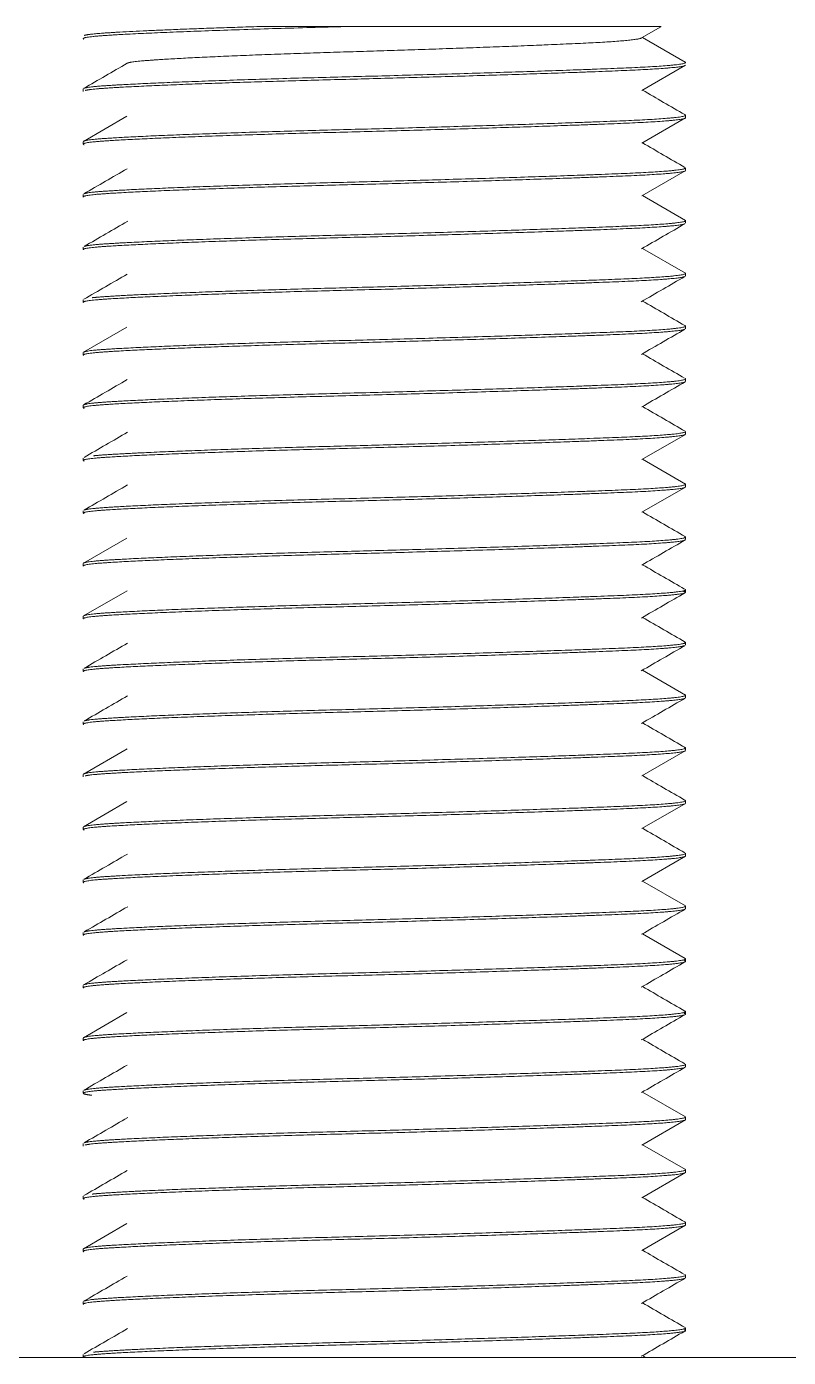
# Model space of a CAD drawing. Header units: millimetres. Extents: x 113490 to 142599, y -20467 to 115.
# Drawn here: x 134197.13 to 134212.31, y -6142.68 to -6116.18 of the extents above; entities that cross this region are included whole.
import ezdxf

# ---------------------------------------------------------------- set-up
doc = ezdxf.new("R2010")
doc.units = ezdxf.units.MM
doc.layers.add('DV1_0', color=7, linetype='Continuous')

msp = doc.modelspace()

# ---------------------------------------------------------------- linework, layer by layer
at = {"layer": 'DV1_0', "color": 7, "linetype": 'Continuous', "lineweight": 15}
for p, q in [((134201.715, -6116.18), (134203.48, -6116.18)), ((134209.772, -6116.18), (134203.48, -6116.18)), ((134209.386, -6116.404), (134209.771, -6116.181)), ((134210.256, -6116.888), (134209.403, -6116.394)), ((134209.391, -6117.451), (134210.258, -6116.949)), ((134198.26, -6117.421), (134198.26, -6117.471)), ((134199.129, -6117.963), (134198.262, -6118.465)), ((134209.392, -6118.5), (134210.259, -6117.998)), ((134210.26, -6117.996), (134210.26, -6117.946)), ((134198.26, -6118.471), (134198.26, -6118.521)), ((134209.389, -6119.552), (134210.256, -6119.051)), ((134210.26, -6119.046), (134210.26, -6118.996)), ((134198.26, -6119.521), (134198.26, -6119.571)), ((134210.257, -6120.039), (134209.402, -6119.544)), ((134210.26, -6120.096), (134210.26, -6120.046)), ((134198.26, -6120.571), (134198.26, -6120.621)), ((134210.257, -6121.089), (134209.403, -6120.595)), ((134210.26, -6121.146), (134210.26, -6121.096)), ((134198.26, -6121.621), (134198.26, -6121.671)), ((134199.129, -6122.164), (134198.262, -6122.665)), ((134210.26, -6122.196), (134210.26, -6122.146)), ((134198.26, -6122.671), (134198.26, -6122.721)), ((134210.26, -6123.246), (134210.26, -6123.196)), ((134198.26, -6123.721), (134198.26, -6123.771)), ((134209.391, -6124.8), (134210.258, -6124.299)), ((134210.26, -6124.296), (134210.26, -6124.246)), ((134198.26, -6124.771), (134198.26, -6124.821)), ((134210.258, -6125.29), (134209.402, -6124.794)), ((134209.392, -6125.85), (134210.258, -6125.349)), ((134210.26, -6125.346), (134210.26, -6125.296)), ((134198.26, -6125.821), (134198.26, -6125.871)), ((134199.13, -6126.363), (134198.263, -6126.864)), ((134210.26, -6126.396), (134210.26, -6126.346)), ((134198.26, -6126.871), (134198.26, -6126.921)), ((134199.131, -6127.412), (134198.264, -6127.913)), ((134210.26, -6127.446), (134210.26, -6127.396)), ((134198.26, -6127.921), (134198.26, -6127.971)), ((134210.26, -6128.496), (134210.26, -6128.446)), ((134198.26, -6128.971), (134198.26, -6129.021)), ((134210.258, -6129.49), (134209.402, -6128.995)), ((134210.26, -6129.546), (134210.26, -6129.496)), ((134198.26, -6130.021), (134198.26, -6130.071)), ((134199.131, -6130.562), (134198.264, -6131.063)), ((134209.389, -6131.102), (134210.256, -6130.601)), ((134210.26, -6130.596), (134210.26, -6130.546)), ((134198.26, -6131.071), (134198.26, -6131.121)), ((134199.13, -6131.613), (134198.263, -6132.114)), ((134209.392, -6132.15), (134210.259, -6131.648)), ((134210.26, -6131.646), (134210.26, -6131.596)), ((134198.26, -6132.121), (134198.26, -6132.171)), ((134209.391, -6133.2), (134210.258, -6132.699)), ((134210.26, -6132.696), (134210.26, -6132.646)), ((134198.26, -6133.171), (134198.26, -6133.221)), ((134210.258, -6133.69), (134209.402, -6133.194)), ((134210.26, -6133.746), (134210.26, -6133.696)), ((134198.26, -6134.221), (134198.26, -6134.271)), ((134210.256, -6134.738), (134209.403, -6134.244)), ((134210.26, -6134.796), (134210.26, -6134.746)), ((134198.26, -6135.271), (134198.26, -6135.321)), ((134210.26, -6135.846), (134210.26, -6135.796)), ((134199.129, -6135.813), (134198.262, -6136.315)), ((134198.26, -6136.321), (134198.26, -6136.371)), ((134210.26, -6136.896), (134210.26, -6136.846)), ((134198.26, -6137.371), (134198.26, -6137.421)), ((134210.257, -6137.889), (134209.403, -6137.395)), ((134210.26, -6137.946), (134210.26, -6137.896)), ((134209.39, -6138.452), (134210.257, -6137.95)), ((134198.26, -6138.421), (134198.26, -6138.471)), ((134210.257, -6138.939), (134209.402, -6138.444)), ((134210.26, -6138.996), (134210.26, -6138.946)), ((134209.392, -6139.5), (134210.259, -6138.998)), ((134198.26, -6139.471), (134198.26, -6139.521)), ((134199.129, -6140.014), (134198.262, -6140.515)), ((134209.39, -6140.551), (134210.257, -6140.05)), ((134210.26, -6140.046), (134210.26, -6139.996)), ((134198.26, -6140.521), (134198.26, -6140.571)), ((134210.26, -6141.096), (134210.26, -6141.046)), ((134198.26, -6141.571), (134198.26, -6141.621)), ((134210.26, -6142.146), (134210.26, -6142.096)), ((134270.261, -6142.68), (134171.28, -6142.68)), ((134198.26, -6142.621), (134198.26, -6142.671)), ((134209.463, -6142.68), (134209.402, -6142.644))]:
    msp.add_line(p, q, dxfattribs=at)
for points, weights, knots in [([(134198.272, -6116.43), (134198.184, -6116.39), (134198.718, -6116.355), (134200.045, -6116.267), (134203.48, -6116.18)], [0.934054680659, 0.941367301959, 1, 0.866025403784, 1], [0.993465271, 0.993465271, 0.993465271, 0.995454545, 0.995454545, 1, 1, 1]), ([(134198.28, -6116.355), (134198.357, -6116.328), (134198.718, -6116.305), (134199.609, -6116.246), (134201.715, -6116.18)], [0.943539393352, 0.959567449469, 1, 0.90591222949, 0.943976505854], [0.995551337, 0.995551337, 0.995551337, 0.996888464, 0.996888464, 1, 1, 1]), ([(134199.135, -6116.91), (134199.184, -6116.88), (134199.518, -6116.855), (134200.653, -6116.767), (134203.592, -6116.68), (134206.531, -6116.592), (134208.335, -6116.505), (134209.291, -6116.458), (134209.385, -6116.405)], [0.94124261157, 0.956492467926, 1, 0.866025403784, 1, 0.866025403784, 1, 0.924204716373, 0.934170840989], [0.98129043, 0.98129043, 0.98129043, 0.9827477, 0.9827477, 0.98723513, 0.98723513, 0.99172257, 0.99172257, 0.9942613, 0.9942613, 0.9942613]), ([(134198.268, -6117.41), (134198.321, -6117.381), (134198.718, -6117.355), (134200.045, -6117.267), (134203.48, -6117.18), (134206.914, -6117.092), (134209.022, -6117.005), (134210.408, -6116.947), (134210.245, -6116.882)], [0.940761018319, 0.955795124554, 1, 0.866025403784, 1, 0.866025403784, 1, 0.907682754736, 0.942590729982], [0.96884289, 0.96884289, 0.96884289, 0.97030477, 0.97030477, 0.97473539, 0.97473539, 0.979166, 0.979166, 0.98221899, 0.98221899, 0.98221899]), ([(134198.296, -6117.451), (134198.389, -6117.426), (134198.718, -6117.405), (134200.045, -6117.317), (134203.48, -6117.23), (134206.914, -6117.142), (134209.022, -6117.055), (134210.184, -6117.006), (134210.256, -6116.951)], [0.946469933917, 0.963037085539, 1, 0.866025403784, 1, 0.866025403784, 1, 0.921425778153, 0.935016914714], [0.96692775, 0.96692775, 0.96692775, 0.96818182, 0.96818182, 0.97272727, 0.97272727, 0.97727273, 0.97727273, 0.97993857, 0.97993857, 0.97993857]), ([(134198.274, -6118.531), (134198.178, -6118.49), (134198.718, -6118.455), (134200.045, -6118.367), (134203.48, -6118.28), (134206.914, -6118.192), (134209.022, -6118.105), (134210.196, -6118.056), (134210.257, -6118)], [0.933910759492, 0.940768889885, 1, 0.866025403784, 1, 0.866025403784, 1, 0.92065327699, 0.935293065308], [0.93889951, 0.93889951, 0.93889951, 0.94090909, 0.94090909, 0.94545455, 0.94545455, 0.95, 0.95, 0.95269205, 0.95269205, 0.95269205]), ([(134198.264, -6118.463), (134198.301, -6118.432), (134198.718, -6118.405), (134200.045, -6118.317), (134203.48, -6118.23), (134206.914, -6118.142), (134209.022, -6118.055), (134210.404, -6117.997), (134210.246, -6117.932)], [0.939349105633, 0.953615094139, 1, 0.866025403784, 1, 0.866025403784, 1, 0.907909508112, 0.942420012767], [0.9421871, 0.9421871, 0.9421871, 0.94372108, 0.94372108, 0.9481517, 0.9481517, 0.95258231, 0.95258231, 0.95562779, 0.95562779, 0.95562779]), ([(134198.267, -6119.578), (134198.203, -6119.539), (134198.718, -6119.505), (134200.045, -6119.417), (134203.48, -6119.33), (134206.914, -6119.242), (134209.022, -6119.155), (134210.173, -6119.107), (134210.255, -6119.052)], [0.93460906882, 0.943353703163, 1, 0.866025403784, 1, 0.866025403784, 1, 0.92211291563, 0.934786252161], [0.91171448, 0.91171448, 0.91171448, 0.91363636, 0.91363636, 0.91818182, 0.91818182, 0.92272727, 0.92272727, 0.92536981, 0.92536981, 0.92536981]), ([(134198.271, -6119.509), (134198.331, -6119.48), (134198.718, -6119.455), (134200.045, -6119.367), (134203.48, -6119.28), (134206.914, -6119.192), (134209.022, -6119.105), (134210.328, -6119.05), (134210.257, -6118.989)], [0.941454400146, 0.956792663151, 1, 0.866025403784, 1, 0.866025403784, 1, 0.912547273733, 0.939265137228], [0.9157085, 0.9157085, 0.9157085, 0.91713739, 0.91713739, 0.921568, 0.921568, 0.92599862, 0.92599862, 0.92889073, 0.92889073, 0.92889073]), ([(134198.263, -6120.624), (134198.225, -6120.587), (134198.718, -6120.555), (134200.045, -6120.467), (134203.48, -6120.38), (134206.914, -6120.292), (134209.022, -6120.205), (134210.128, -6120.159), (134210.247, -6120.106)], [0.935417002949, 0.945703550235, 1, 0.866025403784, 1, 0.866025403784, 1, 0.924933182187, 0.933987194677], [0.88452148, 0.88452148, 0.88452148, 0.88636364, 0.88636364, 0.89090909, 0.89090909, 0.89545455, 0.89545455, 0.89800139, 0.89800139, 0.89800139]), ([(134198.28, -6120.555), (134198.357, -6120.528), (134198.718, -6120.505), (134200.045, -6120.417), (134203.48, -6120.33), (134206.914, -6120.242), (134209.022, -6120.155), (134210.331, -6120.1), (134210.257, -6120.038)], [0.943575641735, 0.959613130463, 1, 0.866025403784, 1, 0.866025403784, 1, 0.91235582169, 0.939382666225], [0.88921808, 0.88921808, 0.88921808, 0.89055369, 0.89055369, 0.89498431, 0.89498431, 0.89941493, 0.89941493, 0.90231337, 0.90231337, 0.90231337]), ([(134198.262, -6121.674), (134198.229, -6121.637), (134198.718, -6121.605), (134200.045, -6121.517), (134203.48, -6121.43), (134206.914, -6121.342), (134209.022, -6121.255), (134210.108, -6121.21), (134210.243, -6121.158)], [0.935577878444, 0.946121258119, 1, 0.866025403784, 1, 0.866025403784, 1, 0.92618059583, 0.933709515685], [0.85726293, 0.85726293, 0.85726293, 0.85909091, 0.85909091, 0.86363636, 0.86363636, 0.86818182, 0.86818182, 0.87068634, 0.87068634, 0.87068634]), ([(134198.436, -6121.578), (134198.545, -6121.566), (134198.718, -6121.555), (134200.045, -6121.467), (134203.48, -6121.38), (134206.914, -6121.292), (134209.022, -6121.205), (134210.395, -6121.148), (134210.248, -6121.083)], [0.966249640815, 0.980198004008, 1, 0.866025403784, 1, 0.866025403784, 1, 0.908463633632, 0.94200928437], [0.86331514, 0.86331514, 0.86331514, 0.86397, 0.86397, 0.86840062, 0.86840062, 0.87283123, 0.87283123, 0.87585839, 0.87585839, 0.87585839]), ([(134198.266, -6122.727), (134198.208, -6122.688), (134198.718, -6122.655), (134200.045, -6122.567), (134203.48, -6122.48), (134206.914, -6122.392), (134209.022, -6122.305), (134210.123, -6122.259), (134210.246, -6122.206)], [0.934768545125, 0.943857940206, 1, 0.866025403784, 1, 0.866025403784, 1, 0.925238167009, 0.933915013142], [0.82991341, 0.82991341, 0.82991341, 0.83181818, 0.83181818, 0.83636364, 0.83636364, 0.84090909, 0.84090909, 0.84344559, 0.84344559, 0.84344559]), ([(134198.264, -6122.664), (134198.3, -6122.632), (134198.718, -6122.605), (134200.045, -6122.517), (134203.48, -6122.43), (134206.914, -6122.342), (134209.022, -6122.255), (134210.414, -6122.197), (134210.244, -6122.131)], [0.93930895393, 0.953549715117, 1, 0.866025403784, 1, 0.866025403784, 1, 0.907274261859, 0.94290214831], [0.83585017, 0.83585017, 0.83585017, 0.83738631, 0.83738631, 0.84181693, 0.84181693, 0.84624754, 0.84624754, 0.84931403, 0.84931403, 0.84931403]), ([(134198.274, -6123.781), (134198.178, -6123.74), (134198.718, -6123.705), (134200.045, -6123.617), (134203.48, -6123.53), (134206.914, -6123.442), (134209.022, -6123.355), (134210.159, -6123.307), (134210.253, -6123.253)], [0.93390975756, 0.940764562018, 1, 0.866025403784, 1, 0.866025403784, 1, 0.922984539313, 0.934513942389], [0.80253573, 0.80253573, 0.80253573, 0.80454545, 0.80454545, 0.80909091, 0.80909091, 0.81363636, 0.81363636, 0.81624932, 0.81624932, 0.81624932]), ([(134198.268, -6123.711), (134198.321, -6123.681), (134198.718, -6123.655), (134200.045, -6123.567), (134203.48, -6123.48), (134206.914, -6123.392), (134209.022, -6123.305), (134210.345, -6123.25), (134210.255, -6123.187)], [0.940729560589, 0.955748829838, 1, 0.866025403784, 1, 0.866025403784, 1, 0.911503475613, 0.939919187572], [0.80933921, 0.80933921, 0.80933921, 0.81080262, 0.81080262, 0.81523323, 0.81523323, 0.81966385, 0.81966385, 0.82259048, 0.82259048, 0.82259048]), ([(134198.278, -6124.833), (134198.168, -6124.791), (134198.718, -6124.755), (134200.045, -6124.667), (134203.48, -6124.58), (134206.914, -6124.492), (134209.022, -6124.405), (134210.19, -6124.356), (134210.257, -6124.3)], [0.933700019724, 0.939798095358, 1, 0.866025403784, 1, 0.866025403784, 1, 0.921036867031, 0.935153714064], [0.77523021, 0.77523021, 0.77523021, 0.77727273, 0.77727273, 0.78181818, 0.78181818, 0.78636364, 0.78636364, 0.78904268, 0.78904268, 0.78904268]), ([(134198.461, -6124.726), (134198.564, -6124.715), (134198.718, -6124.705), (134200.045, -6124.617), (134203.48, -6124.53), (134206.914, -6124.442), (134209.022, -6124.355), (134210.321, -6124.301), (134210.258, -6124.239)], [0.969334210237, 0.982338959679, 1, 0.866025403784, 1, 0.866025403784, 1, 0.912970810943, 0.939009023645], [0.78363486, 0.78363486, 0.78363486, 0.78421893, 0.78421893, 0.78864954, 0.78864954, 0.79308016, 0.79308016, 0.79595826, 0.79595826, 0.79595826]), ([(134198.273, -6125.88), (134198.184, -6125.84), (134198.718, -6125.805), (134200.045, -6125.717), (134203.48, -6125.63), (134206.914, -6125.542), (134209.022, -6125.455), (134210.194, -6125.406), (134210.257, -6125.35)], [0.934051770002, 0.941355624956, 1, 0.866025403784, 1, 0.866025403784, 1, 0.920807291095, 0.935236586971], [0.74801033, 0.74801033, 0.74801033, 0.75, 0.75, 0.75454545, 0.75454545, 0.75909091, 0.75909091, 0.76177774, 0.76177774, 0.76177774]), ([(134198.276, -6125.807), (134198.345, -6125.779), (134198.718, -6125.755), (134200.045, -6125.667), (134203.48, -6125.58), (134206.914, -6125.492), (134209.022, -6125.405), (134210.379, -6125.348), (134210.25, -6125.284)], [0.942580918485, 0.958329672037, 1, 0.866025403784, 1, 0.866025403784, 1, 0.909439909267, 0.941307954393], [0.75625717, 0.75625717, 0.75625717, 0.75763523, 0.75763523, 0.76206585, 0.76206585, 0.76649646, 0.76649646, 0.76949134, 0.76949134, 0.76949134]), ([(134198.266, -6126.927), (134198.21, -6126.888), (134198.718, -6126.855), (134200.045, -6126.767), (134203.48, -6126.68), (134206.914, -6126.592), (134209.022, -6126.505), (134210.16, -6126.457), (134210.253, -6126.403)], [0.934839138405, 0.944073807042, 1, 0.866025403784, 1, 0.866025403784, 1, 0.922874719936, 0.934547002887], [0.72082982, 0.72082982, 0.72082982, 0.72272727, 0.72272727, 0.72727273, 0.72727273, 0.73181818, 0.73181818, 0.73443487, 0.73443487, 0.73443487]), ([(134198.264, -6126.863), (134198.303, -6126.832), (134198.718, -6126.805), (134200.045, -6126.717), (134203.48, -6126.63), (134206.914, -6126.542), (134209.022, -6126.455), (134210.418, -6126.397), (134210.243, -6126.331)], [0.939523839461, 0.953897229977, 1, 0.866025403784, 1, 0.866025403784, 1, 0.907043390267, 0.943080358976], [0.7295269, 0.7295269, 0.7295269, 0.73105154, 0.73105154, 0.73548216, 0.73548216, 0.73991277, 0.73991277, 0.7429869, 0.7429869, 0.7429869]), ([(134198.262, -6127.974), (134198.229, -6127.937), (134198.718, -6127.905), (134200.045, -6127.817), (134203.48, -6127.73), (134206.914, -6127.642), (134209.022, -6127.555), (134210.497, -6127.493), (134210.221, -6127.425)], [0.93554962901, 0.946048878214, 1, 0.866025403784, 1, 0.866025403784, 1, 0.90228664106, 0.947106281435], [0.69362411, 0.69362411, 0.69362411, 0.69545455, 0.69545455, 0.7, 0.7, 0.70454545, 0.70454545, 0.70786065, 0.70786065, 0.70786065]), ([(134198.266, -6127.912), (134198.312, -6127.881), (134198.718, -6127.855), (134200.045, -6127.767), (134203.48, -6127.68), (134206.914, -6127.592), (134209.022, -6127.505), (134210.365, -6127.449), (134210.252, -6127.386)], [0.940098088368, 0.954798727138, 1, 0.866025403784, 1, 0.866025403784, 1, 0.910256466836, 0.940743215714], [0.70297302, 0.70297302, 0.70297302, 0.70446785, 0.70446785, 0.70889846, 0.70889846, 0.71332908, 0.71332908, 0.71629695, 0.71629695, 0.71629695]), ([(134198.263, -6129.024), (134198.226, -6128.987), (134198.718, -6128.955), (134200.045, -6128.867), (134203.48, -6128.78), (134206.914, -6128.692), (134209.022, -6128.605), (134210.109, -6128.559), (134210.243, -6128.507)], [0.935451846914, 0.945795179535, 1, 0.866025403784, 1, 0.866025403784, 1, 0.926121506688, 0.933721620936], [0.66634277, 0.66634277, 0.66634277, 0.66818182, 0.66818182, 0.67272727, 0.67272727, 0.67727273, 0.67727273, 0.67977926, 0.67977926, 0.67977926]), ([(134198.277, -6128.957), (134198.348, -6128.929), (134198.718, -6128.905), (134200.045, -6128.817), (134203.48, -6128.73), (134206.914, -6128.642), (134209.022, -6128.555), (134210.316, -6128.501), (134210.258, -6128.44)], [0.94284236783, 0.958673231164, 1, 0.866025403784, 1, 0.866025403784, 1, 0.913243912617, 0.938846718795], [0.67651746, 0.67651746, 0.67651746, 0.67788416, 0.67788416, 0.68231477, 0.68231477, 0.68674539, 0.68674539, 0.68961446, 0.68961446, 0.68961446]), ([(134198.268, -6130.078), (134198.199, -6130.039), (134198.718, -6130.005), (134200.045, -6129.917), (134203.48, -6129.83), (134206.914, -6129.742), (134209.022, -6129.655), (134210.131, -6129.609), (134210.248, -6129.556)], [0.934477912325, 0.942919794707, 1, 0.866025403784, 1, 0.866025403784, 1, 0.924715038916, 0.934040526761], [0.63897249, 0.63897249, 0.63897249, 0.64090909, 0.64090909, 0.64545455, 0.64545455, 0.65, 0.65, 0.65255425, 0.65255425, 0.65255425]), ([(134198.278, -6130.006), (134198.353, -6129.979), (134198.718, -6129.955), (134200.045, -6129.867), (134203.48, -6129.78), (134206.914, -6129.692), (134209.022, -6129.605), (134210.361, -6129.549), (134210.253, -6129.486)], [0.943212962527, 0.959152478095, 1, 0.866025403784, 1, 0.866025403784, 1, 0.910499596591, 0.940578911079], [0.64994961, 0.64994961, 0.64994961, 0.65130046, 0.65130046, 0.65573108, 0.65573108, 0.66016169, 0.66016169, 0.66312152, 0.66312152, 0.66312152]), ([(134198.266, -6131.062), (134198.311, -6131.031), (134198.718, -6131.005), (134200.045, -6130.917), (134203.48, -6130.83), (134206.914, -6130.742), (134209.022, -6130.655), (134210.416, -6130.597), (134210.243, -6130.531)], [0.940035433601, 0.954702188343, 1, 0.866025403784, 1, 0.866025403784, 1, 0.907200758722, 0.942958712987], [0.62321875, 0.62321875, 0.62321875, 0.62471677, 0.62471677, 0.62914739, 0.62914739, 0.633578, 0.633578, 0.63664693, 0.63664693, 0.63664693]), ([(134198.298, -6131.1), (134198.393, -6131.076), (134198.718, -6131.055), (134200.045, -6130.967), (134203.48, -6130.88), (134206.914, -6130.792), (134209.022, -6130.705), (134210.168, -6130.657), (134210.254, -6130.602)], [0.946888185543, 0.963500095347, 1, 0.866025403784, 1, 0.866025403784, 1, 0.92237549491, 0.934701830661], [0.612398, 0.612398, 0.612398, 0.61363636, 0.61363636, 0.61818182, 0.61818182, 0.62272727, 0.62272727, 0.6253609, 0.6253609, 0.6253609]), ([(134198.277, -6132.182), (134198.171, -6132.141), (134198.718, -6132.105), (134200.045, -6132.017), (134203.48, -6131.93), (134206.914, -6131.842), (134209.022, -6131.755), (134210.194, -6131.706), (134210.257, -6131.65)], [0.933746043408, 0.940021593866, 1, 0.866025403784, 1, 0.866025403784, 1, 0.920771055643, 0.935249811122], [0.5843287, 0.5843287, 0.5843287, 0.58636364, 0.58636364, 0.59090909, 0.59090909, 0.59545455, 0.59545455, 0.5981426, 0.5981426, 0.5981426]), ([(134198.265, -6132.113), (134198.305, -6132.082), (134198.718, -6132.055), (134200.045, -6131.967), (134203.48, -6131.88), (134206.914, -6131.792), (134209.022, -6131.705), (134210.387, -6131.648), (134210.249, -6131.584)], [0.939621812094, 0.954053767343, 1, 0.866025403784, 1, 0.866025403784, 1, 0.908901691805, 0.941691075612], [0.59661361, 0.59661361, 0.59661361, 0.59813308, 0.59813308, 0.60256369, 0.60256369, 0.60699431, 0.60699431, 0.61000698, 0.61000698, 0.61000698]), ([(134198.271, -6133.23), (134198.19, -6133.189), (134198.718, -6133.155), (134200.045, -6133.067), (134203.48, -6132.98), (134206.914, -6132.892), (134209.022, -6132.805), (134210.189, -6132.756), (134210.257, -6132.701)], [0.934226060047, 0.942028220982, 1, 0.866025403784, 1, 0.866025403784, 1, 0.921123300453, 0.935122920853], [0.55712406, 0.55712406, 0.55712406, 0.55909091, 0.55909091, 0.56363636, 0.56363636, 0.56818182, 0.56818182, 0.57085793, 0.57085793, 0.57085793]), ([(134198.274, -6133.158), (134198.34, -6133.13), (134198.718, -6133.105), (134200.045, -6133.017), (134203.48, -6132.93), (134206.914, -6132.842), (134209.022, -6132.755), (134210.319, -6132.701), (134210.258, -6132.639)], [0.942164850857, 0.957773108412, 1, 0.866025403784, 1, 0.866025403784, 1, 0.913075289833, 0.938946668642], [0.57015292, 0.57015292, 0.57015292, 0.57154939, 0.57154939, 0.57598, 0.57598, 0.58041062, 0.58041062, 0.58328527, 0.58328527, 0.58328527]), ([(134198.28, -6134.205), (134198.357, -6134.178), (134198.718, -6134.155), (134200.045, -6134.067), (134203.48, -6133.98), (134206.914, -6133.892), (134209.022, -6133.805), (134210.344, -6133.75), (134210.255, -6133.687)], [0.943546270571, 0.959576122328, 1, 0.866025403784, 1, 0.866025403784, 1, 0.911520502807, 0.939908257237], [0.54362885, 0.54362885, 0.54362885, 0.54496569, 0.54496569, 0.54939631, 0.54939631, 0.55382692, 0.55382692, 0.55675299, 0.55675299, 0.55675299]), ([(134198.264, -6134.276), (134198.216, -6134.238), (134198.718, -6134.205), (134200.045, -6134.117), (134203.48, -6134.03), (134206.914, -6133.942), (134209.022, -6133.855), (134210.147, -6133.808), (134210.251, -6133.754)], [0.935065739208, 0.944739910542, 1, 0.866025403784, 1, 0.866025403784, 1, 0.923694365367, 0.934308938613], [0.52994333, 0.52994333, 0.52994333, 0.53181818, 0.53181818, 0.53636364, 0.53636364, 0.54090909, 0.54090909, 0.54349797, 0.54349797, 0.54349797]), ([(134198.268, -6135.26), (134198.322, -6135.231), (134198.718, -6135.205), (134200.045, -6135.117), (134203.48, -6135.03), (134206.914, -6134.942), (134209.022, -6134.855), (134210.407, -6134.797), (134210.245, -6134.732)], [0.940792229038, 0.955840962974, 1, 0.866025403784, 1, 0.866025403784, 1, 0.907707253541, 0.942572211447], [0.51692164, 0.51692164, 0.51692164, 0.518382, 0.518382, 0.52281262, 0.52281262, 0.52724323, 0.52724323, 0.53029541, 0.53029541, 0.53029541]), ([(134198.262, -6135.324), (134198.231, -6135.287), (134198.718, -6135.255), (134200.045, -6135.167), (134203.48, -6135.08), (134206.914, -6134.992), (134209.022, -6134.905), (134210.49, -6134.844), (134210.224, -6134.775)], [0.93562264502, 0.946235146384, 1, 0.866025403784, 1, 0.866025403784, 1, 0.902713567653, 0.946717352797], [0.50272133, 0.50272133, 0.50272133, 0.50454545, 0.50454545, 0.50909091, 0.50909091, 0.51363636, 0.51363636, 0.51693707, 0.51693707, 0.51693707]), ([(134198.264, -6136.313), (134198.301, -6136.282), (134198.718, -6136.255), (134200.045, -6136.167), (134203.48, -6136.08), (134206.914, -6135.992), (134209.022, -6135.905), (134210.404, -6135.847), (134210.246, -6135.782)], [0.939342569449, 0.953604465416, 1, 0.866025403784, 1, 0.866025403784, 1, 0.907878494719, 0.942443271389], [0.49026398, 0.49026398, 0.49026398, 0.49179831, 0.49179831, 0.49622892, 0.49622892, 0.50065954, 0.50065954, 0.50370605, 0.50370605, 0.50370605]), ([(134198.263, -6136.375), (134198.221, -6136.337), (134198.718, -6136.305), (134200.045, -6136.217), (134203.48, -6136.13), (134206.914, -6136.042), (134209.022, -6135.955), (134210.49, -6135.894), (134210.224, -6135.825)], [0.935258589391, 0.945278342331, 1, 0.866025403784, 1, 0.866025403784, 1, 0.902711539437, 0.94671918763], [0.47541615, 0.47541615, 0.47541615, 0.47727273, 0.47727273, 0.48181818, 0.48181818, 0.48636364, 0.48636364, 0.48966441, 0.48966441, 0.48966441]), ([(134198.271, -6137.359), (134198.33, -6137.33), (134198.718, -6137.305), (134200.045, -6137.217), (134203.48, -6137.13), (134206.914, -6137.042), (134209.022, -6136.955), (134210.328, -6136.9), (134210.257, -6136.839)], [0.941426561402, 0.956753420399, 1, 0.866025403784, 1, 0.866025403784, 1, 0.912519834205, 0.939281914682], [0.46378443, 0.46378443, 0.46378443, 0.46521462, 0.46521462, 0.46964523, 0.46964523, 0.47407585, 0.47407585, 0.47696887, 0.47696887, 0.47696887]), ([(134198.432, -6137.461), (134197.966, -6137.404), (134198.718, -6137.355), (134200.045, -6137.267), (134203.48, -6137.18), (134206.914, -6137.092), (134209.022, -6137.005), (134210.141, -6136.958), (134210.25, -6136.905)], [0.935798647676, 0.919351699707, 1, 0.866025403784, 1, 0.866025403784, 1, 0.924125294751, 0.934191821038], [0.44726379, 0.44726379, 0.44726379, 0.45, 0.45, 0.45454545, 0.45454545, 0.45909091, 0.45909091, 0.46166517, 0.46166517, 0.46166517]), ([(134198.28, -6138.405), (134198.357, -6138.378), (134198.718, -6138.355), (134200.045, -6138.267), (134203.48, -6138.18), (134206.914, -6138.092), (134209.022, -6138.005), (134210.33, -6137.95), (134210.257, -6137.888)], [0.943571165447, 0.959607493594, 1, 0.866025403784, 1, 0.866025403784, 1, 0.912383962252, 0.93936532263], [0.43729512, 0.43729512, 0.43729512, 0.43863092, 0.43863092, 0.44306154, 0.44306154, 0.44749216, 0.44749216, 0.45038967, 0.45038967, 0.45038967]), ([(134198.296, -6138.451), (134198.39, -6138.426), (134198.718, -6138.405), (134200.045, -6138.317), (134203.48, -6138.23), (134206.914, -6138.142), (134209.022, -6138.055), (134210.177, -6138.007), (134210.255, -6137.951)], [0.946583699952, 0.963163729945, 1, 0.866025403784, 1, 0.866025403784, 1, 0.921819816809, 0.934882917292], [0.4214775, 0.4214775, 0.4214775, 0.42272727, 0.42272727, 0.42727273, 0.42727273, 0.43181818, 0.43181818, 0.43447066, 0.43447066, 0.43447066]), ([(134198.437, -6139.428), (134198.545, -6139.416), (134198.718, -6139.405), (134200.045, -6139.317), (134203.48, -6139.23), (134206.914, -6139.142), (134209.022, -6139.055), (134210.394, -6138.998), (134210.248, -6138.933)], [0.966334539067, 0.980258229091, 1, 0.866025403784, 1, 0.866025403784, 1, 0.908497218785, 0.941984685074], [0.41139436, 0.41139436, 0.41139436, 0.41204723, 0.41204723, 0.41647785, 0.41647785, 0.42090846, 0.42090846, 0.42393451, 0.42393451, 0.42393451]), ([(134198.276, -6139.532), (134198.174, -6139.49), (134198.718, -6139.455), (134200.045, -6139.367), (134203.48, -6139.28), (134206.914, -6139.192), (134209.022, -6139.105), (134210.196, -6139.056), (134210.257, -6139)], [0.933822011779, 0.940375682445, 1, 0.866025403784, 1, 0.866025403784, 1, 0.920644715726, 0.935296225577], [0.39343163, 0.39343163, 0.39343163, 0.39545455, 0.39545455, 0.4, 0.4, 0.40454545, 0.40454545, 0.4072378, 0.4072378, 0.4072378]), ([(134198.264, -6140.514), (134198.3, -6140.482), (134198.718, -6140.455), (134200.045, -6140.367), (134203.48, -6140.28), (134206.914, -6140.192), (134209.022, -6140.105), (134210.415, -6140.047), (134210.244, -6139.981)], [0.939312654706, 0.953555749797, 1, 0.866025403784, 1, 0.866025403784, 1, 0.907258412543, 0.942914331584], [0.3839276, 0.3839276, 0.3839276, 0.38546354, 0.38546354, 0.38989415, 0.38989415, 0.39432477, 0.39432477, 0.39739179, 0.39739179, 0.39739179]), ([(134198.269, -6140.578), (134198.197, -6140.539), (134198.718, -6140.505), (134200.045, -6140.417), (134203.48, -6140.33), (134206.914, -6140.242), (134209.022, -6140.155), (134210.181, -6140.106), (134210.256, -6140.051)], [0.93442860131, 0.94275165853, 1, 0.866025403784, 1, 0.866025403784, 1, 0.921602351863, 0.934956295551], [0.36623951, 0.36623951, 0.36623951, 0.36818182, 0.36818182, 0.37272727, 0.37272727, 0.37727273, 0.37727273, 0.37993258, 0.37993258, 0.37993258]), ([(134198.263, -6141.625), (134198.222, -6141.587), (134198.718, -6141.555), (134200.045, -6141.467), (134203.48, -6141.38), (134206.914, -6141.292), (134209.022, -6141.205), (134210.135, -6141.158), (134210.249, -6141.105)], [0.935273139174, 0.945318009122, 1, 0.866025403784, 1, 0.866025403784, 1, 0.924439289233, 0.934109975655], [0.33905385, 0.33905385, 0.33905385, 0.34090909, 0.34090909, 0.34545455, 0.34545455, 0.35, 0.35, 0.3525636, 0.3525636, 0.3525636]), ([(134198.268, -6141.561), (134198.32, -6141.531), (134198.718, -6141.505), (134200.045, -6141.417), (134203.48, -6141.33), (134206.914, -6141.242), (134209.022, -6141.155), (134210.345, -6141.1), (134210.255, -6141.037)], [0.940703854631, 0.955710929605, 1, 0.866025403784, 1, 0.866025403784, 1, 0.911460343937, 0.939946913998], [0.35741518, 0.35741518, 0.35741518, 0.35887985, 0.35887985, 0.36331046, 0.36331046, 0.36774108, 0.36774108, 0.37066913, 0.37066913, 0.37066913]), ([(134198.262, -6142.674), (134198.231, -6142.637), (134198.718, -6142.605), (134200.045, -6142.517), (134203.48, -6142.43), (134206.914, -6142.342), (134209.022, -6142.255), (134210.486, -6142.194), (134210.225, -6142.126)], [0.935627455935, 0.946247327256, 1, 0.866025403784, 1, 0.866025403784, 1, 0.902959919096, 0.946495403529], [0.31181266, 0.31181266, 0.31181266, 0.31363636, 0.31363636, 0.31818182, 0.31818182, 0.32272727, 0.32272727, 0.32601962, 0.32601962, 0.32601962]), ([(134198.46, -6142.576), (134198.564, -6142.565), (134198.718, -6142.555), (134200.045, -6142.467), (134203.48, -6142.38), (134206.914, -6142.292), (134209.022, -6142.205), (134210.32, -6142.151), (134210.258, -6142.089)], [0.969296085546, 0.982313065351, 1, 0.866025403784, 1, 0.866025403784, 1, 0.912987692086, 0.93899892658], [0.33171124, 0.33171124, 0.33171124, 0.33229615, 0.33229615, 0.33672677, 0.33672677, 0.34115739, 0.34115739, 0.34403493, 0.34403493, 0.34403493])]:
    msp.add_rational_spline(points, weights, degree=2, knots=knots, dxfattribs=at)
for points in [[(134199.133, -6116.91), (134198.845, -6117.077), (134198.556, -6117.244), (134198.267, -6117.411)], [(134210.245, -6117.932), (134209.964, -6117.77), (134209.683, -6117.607), (134209.402, -6117.444)], [(134210.245, -6118.982), (134209.964, -6118.819), (134209.683, -6118.657), (134209.402, -6118.494)], [(134199.136, -6119.009), (134198.847, -6119.176), (134198.558, -6119.343), (134198.268, -6119.51)], [(134199.145, -6120.055), (134198.856, -6120.222), (134198.567, -6120.389), (134198.278, -6120.556)], [(134209.382, -6120.606), (134209.671, -6120.439), (134209.96, -6120.272), (134210.249, -6120.105)], [(134199.137, -6121.108), (134198.848, -6121.275), (134198.559, -6121.442), (134198.27, -6121.609)], [(134209.378, -6121.658), (134209.667, -6121.491), (134209.956, -6121.324), (134210.245, -6121.157)], [(134210.248, -6122.133), (134209.966, -6121.97), (134209.684, -6121.807), (134209.402, -6121.644)], [(134209.381, -6122.707), (134209.671, -6122.539), (134209.96, -6122.372), (134210.249, -6122.205)], [(134210.243, -6123.181), (134209.963, -6123.019), (134209.682, -6122.857), (134209.402, -6122.695)], [(134199.133, -6123.21), (134198.844, -6123.378), (134198.555, -6123.545), (134198.266, -6123.712)], [(134209.388, -6123.753), (134209.677, -6123.586), (134209.966, -6123.419), (134210.255, -6123.252)], [(134210.255, -6124.237), (134209.971, -6124.073), (134209.687, -6123.909), (134209.403, -6123.744)], [(134199.144, -6124.255), (134198.855, -6124.422), (134198.566, -6124.589), (134198.277, -6124.757)], [(134199.141, -6125.306), (134198.852, -6125.474), (134198.563, -6125.641), (134198.274, -6125.808)], [(134210.251, -6126.335), (134209.968, -6126.171), (134209.685, -6126.008), (134209.402, -6125.844)], [(134209.388, -6126.903), (134209.677, -6126.736), (134209.966, -6126.569), (134210.254, -6126.402)], [(134210.242, -6127.381), (134209.962, -6127.219), (134209.682, -6127.057), (134209.402, -6126.895)], [(134209.381, -6127.957), (134209.67, -6127.79), (134209.959, -6127.623), (134210.248, -6127.456)], [(134210.252, -6128.435), (134209.969, -6128.272), (134209.686, -6128.108), (134209.403, -6127.944)], [(134199.142, -6128.456), (134198.853, -6128.623), (134198.563, -6128.79), (134198.274, -6128.958)], [(134209.378, -6129.008), (134209.667, -6128.841), (134209.956, -6128.674), (134210.246, -6128.507)], [(134199.143, -6129.505), (134198.855, -6129.672), (134198.566, -6129.839), (134198.277, -6130.007)], [(134209.383, -6130.056), (134209.672, -6129.889), (134209.961, -6129.721), (134210.251, -6129.554)], [(134210.254, -6130.536), (134209.97, -6130.372), (134209.687, -6130.208), (134209.403, -6130.044)], [(134210.243, -6131.581), (134209.963, -6131.419), (134209.682, -6131.257), (134209.402, -6131.095)], [(134210.248, -6132.633), (134209.966, -6132.47), (134209.684, -6132.307), (134209.402, -6132.144)], [(134199.139, -6132.657), (134198.85, -6132.825), (134198.56, -6132.992), (134198.271, -6133.159)], [(134199.145, -6133.705), (134198.856, -6133.872), (134198.567, -6134.039), (134198.278, -6134.206)], [(134209.386, -6134.254), (134209.675, -6134.087), (134209.964, -6133.92), (134210.253, -6133.753)], [(134199.134, -6134.76), (134198.845, -6134.927), (134198.556, -6135.094), (134198.267, -6135.261)], [(134209.379, -6135.308), (134209.668, -6135.14), (134209.957, -6134.973), (134210.246, -6134.806)], [(134210.245, -6135.782), (134209.964, -6135.62), (134209.683, -6135.457), (134209.402, -6135.295)], [(134209.379, -6136.358), (134209.668, -6136.191), (134209.957, -6136.023), (134210.246, -6135.856)], [(134210.245, -6136.832), (134209.964, -6136.67), (134209.683, -6136.507), (134209.402, -6136.344)], [(134199.136, -6136.859), (134198.847, -6137.026), (134198.557, -6137.193), (134198.268, -6137.36)], [(134209.385, -6137.405), (134209.674, -6137.238), (134209.963, -6137.071), (134210.252, -6136.903)], [(134199.145, -6137.905), (134198.856, -6138.072), (134198.567, -6138.239), (134198.278, -6138.406)], [(134199.137, -6138.958), (134198.848, -6139.125), (134198.559, -6139.292), (134198.27, -6139.459)], [(134210.248, -6139.983), (134209.966, -6139.82), (134209.684, -6139.657), (134209.402, -6139.494)], [(134210.243, -6141.031), (134209.962, -6140.869), (134209.682, -6140.707), (134209.402, -6140.545)], [(134199.133, -6141.06), (134198.844, -6141.228), (134198.555, -6141.395), (134198.266, -6141.562)], [(134209.384, -6141.605), (134209.673, -6141.438), (134209.962, -6141.271), (134210.251, -6141.104)], [(134210.255, -6142.087), (134209.971, -6141.923), (134209.687, -6141.759), (134209.403, -6141.594)], [(134199.144, -6142.105), (134198.855, -6142.272), (134198.566, -6142.439), (134198.277, -6142.607)], [(134209.379, -6142.658), (134209.667, -6142.491), (134209.956, -6142.324), (134210.245, -6142.157)]]:
    msp.add_open_spline(points, degree=3, dxfattribs=at)

doc.saveas('drawing.dxf')
